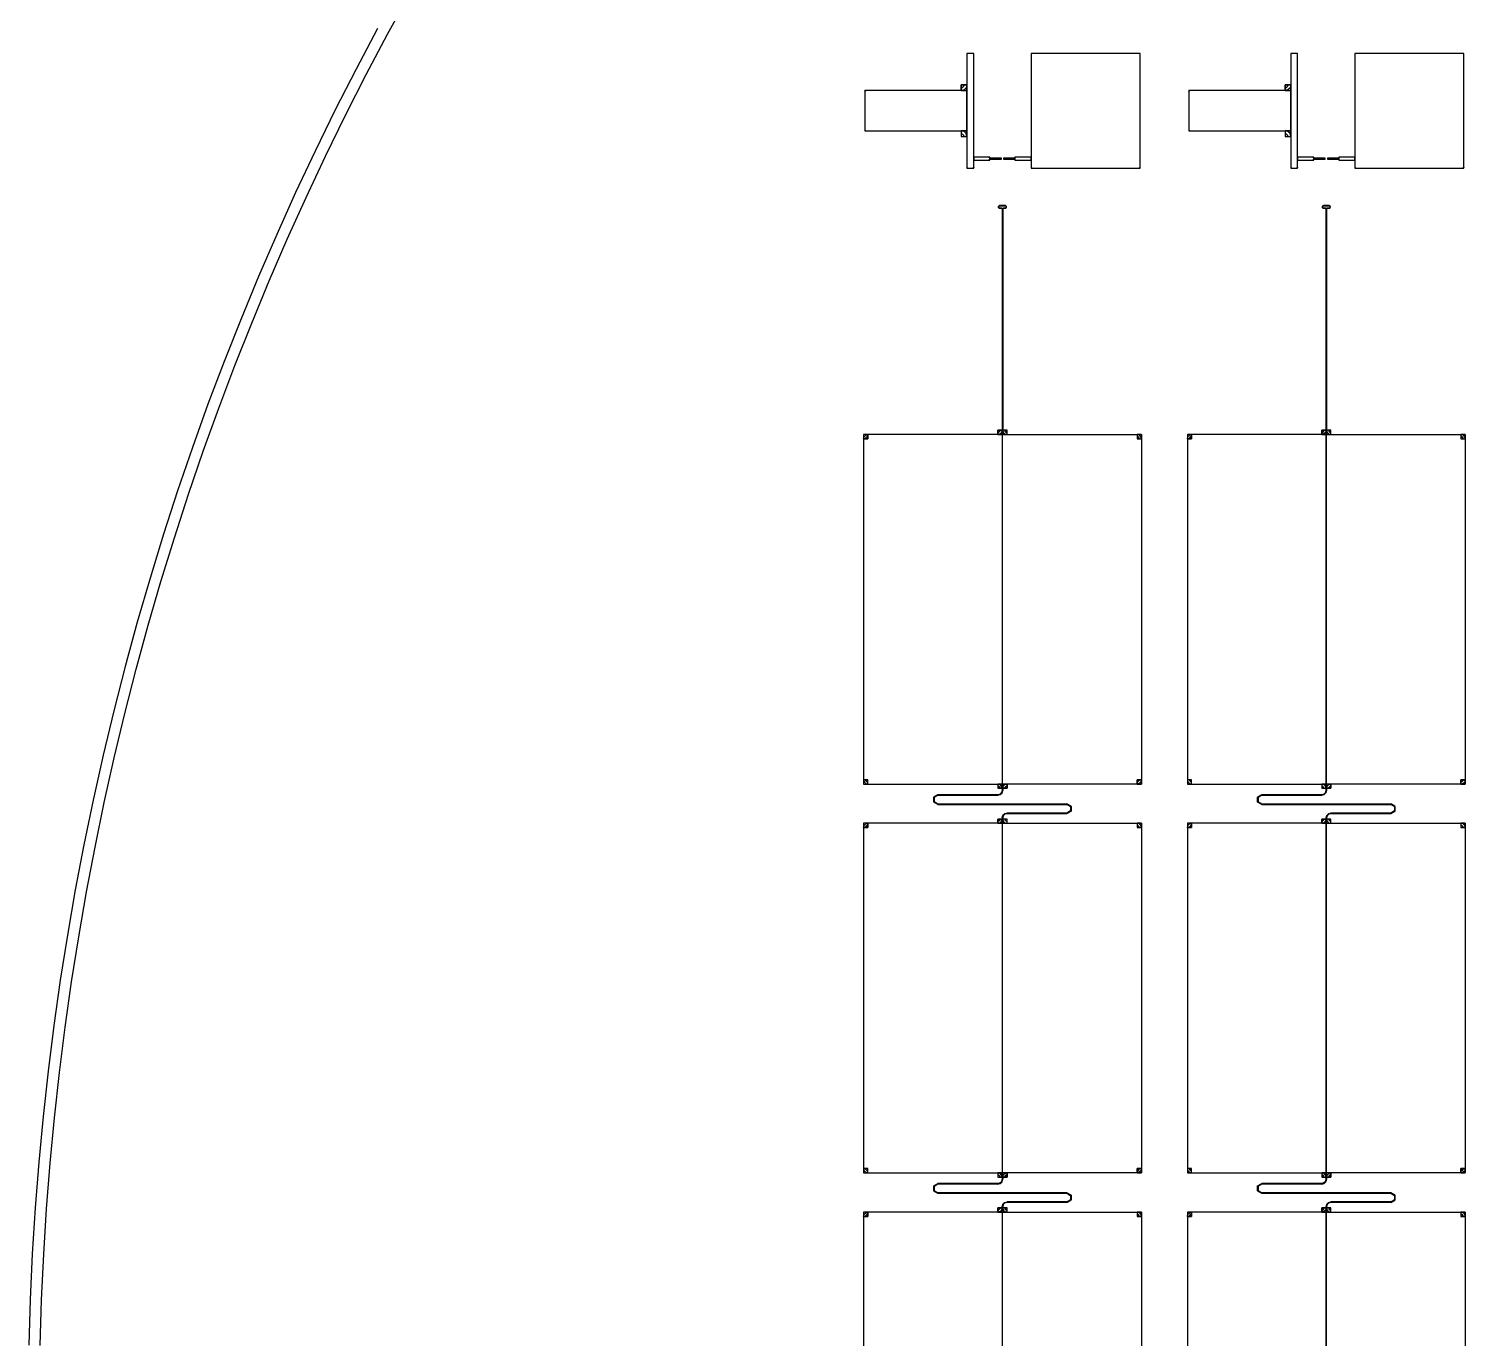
# Model space of a CAD drawing. Extents: x -50899 to 50899, y -48295 to 50898.
# Drawn here: x -50886 to -25826, y 1302 to 24157 of the extents above; entities that cross this region are included whole.
import ezdxf

# ---------------------------------------------------------------- set-up
doc = ezdxf.new("R2010")
doc.units = 0

# ---------------------------------------------------------------- blocks, each defined once
blk = doc.blocks.new('C1A')
for points in [[(2225, 47876), (2105, 47876), (2105, 45876), (2225, 45876), (2225, 47876)], [(2105, 47876), (2105, 47866), (2115, 47866), (2115, 47876), (2105, 47876)], [(2105, 47866), (2106, 47871), (2110, 47875), (2115, 47876), (2115, 47871), (2112, 47870), (2111, 47868), (2110, 47866), (2105, 47866)], [(2110, 47866), (2111, 47868), (2112, 47870), (2115, 47871), (2115, 47866), (2115, 47866), (2115, 47866), (2115, 47866), (2110, 47866)], [(2215, 47876), (2215, 47866), (2225, 47866), (2225, 47876), (2215, 47876)], [(2225, 47866), (2224, 47871), (2220, 47875), (2215, 47876), (2215, 47871), (2218, 47870), (2219, 47868), (2220, 47866), (2225, 47866)], [(2220, 47866), (2219, 47868), (2218, 47870), (2215, 47871), (2215, 47866), (2215, 47866), (2215, 47866), (2215, 47866), (2220, 47866)], [(3225, 45876), (5125, 45876), (5125, 47876), (3225, 47876), (3225, 45876)], [(3225, 47876), (3225, 47866), (3235, 47866), (3235, 47876), (3225, 47876)], [(3225, 47866), (3226, 47871), (3230, 47875), (3235, 47876), (3235, 47871), (3232, 47870), (3231, 47868), (3230, 47866), (3225, 47866)], [(3230, 47866), (3231, 47868), (3232, 47870), (3235, 47871), (3235, 47866), (3235, 47866), (3235, 47866), (3235, 47866), (3230, 47866)], [(5115, 47876), (5115, 47866), (5125, 47866), (5125, 47876), (5115, 47876)], [(5125, 47866), (5124, 47871), (5120, 47875), (5115, 47876), (5115, 47871), (5118, 47870), (5119, 47868), (5120, 47866), (5125, 47866)], [(5120, 47866), (5119, 47868), (5118, 47870), (5115, 47871), (5115, 47866), (5115, 47866), (5115, 47866), (5115, 47866), (5120, 47866)], [(2105, 47226), (325, 47226), (325, 46526), (2105, 46526), (2105, 47226)], [(325, 47226), (325, 47216), (335, 47216), (335, 47226), (325, 47226)], [(325, 47216), (326, 47221), (330, 47225), (335, 47226), (335, 47221), (332, 47220), (331, 47218), (330, 47216), (325, 47216)], [(330, 47216), (331, 47218), (332, 47220), (335, 47221), (335, 47216), (335, 47216), (335, 47216), (335, 47216), (330, 47216)], [(2105, 47226), (2105, 47326), (2005, 47326), (2005, 47226), (2105, 47226)], [(2105, 47326), (2092, 47276), (2055, 47239), (2005, 47226), (2005, 47276), (2030, 47283), (2048, 47301), (2055, 47326), (2105, 47326)], [(2055, 47326), (2048, 47301), (2030, 47283), (2005, 47276), (2005, 47326), (2005, 47326), (2005, 47326), (2005, 47326), (2055, 47326)], [(335, 46526), (335, 46536), (325, 46536), (325, 46526), (335, 46526)], [(325, 46536), (326, 46531), (330, 46527), (335, 46526), (335, 46531), (332, 46532), (331, 46534), (330, 46536), (325, 46536)], [(330, 46536), (331, 46534), (332, 46532), (335, 46531), (335, 46536), (335, 46536), (335, 46536), (335, 46536), (330, 46536)], [(2005, 46526), (2005, 46426), (2105, 46426), (2105, 46526), (2005, 46526)], [(2105, 46426), (2092, 46476), (2055, 46513), (2005, 46526), (2005, 46476), (2030, 46469), (2048, 46451), (2055, 46426), (2105, 46426)], [(2055, 46426), (2048, 46451), (2030, 46469), (2005, 46476), (2005, 46426), (2005, 46426), (2005, 46426), (2005, 46426), (2055, 46426)], [(2115, 45876), (2115, 45886), (2105, 45886), (2105, 45876), (2115, 45876)], [(2105, 45886), (2106, 45881), (2110, 45877), (2115, 45876), (2115, 45881), (2112, 45882), (2111, 45884), (2110, 45886), (2105, 45886)], [(2110, 45886), (2111, 45884), (2112, 45882), (2115, 45881), (2115, 45886), (2115, 45886), (2115, 45886), (2115, 45886), (2110, 45886)], [(2225, 45876), (2225, 45886), (2215, 45886), (2215, 45876), (2225, 45876)], [(2225, 45886), (2224, 45881), (2220, 45877), (2215, 45876), (2215, 45881), (2218, 45882), (2219, 45884), (2220, 45886), (2225, 45886)], [(2220, 45886), (2219, 45884), (2218, 45882), (2215, 45881), (2215, 45886), (2215, 45886), (2215, 45886), (2215, 45886), (2220, 45886)], [(2230, 46064), (2230, 46069), (2225, 46069), (2225, 46064), (2230, 46064)], [(2225, 46069), (2226, 46066), (2228, 46065), (2230, 46064), (2230, 46066), (2229, 46067), (2228, 46068), (2228, 46069), (2225, 46069)], [(2506, 46064), (2225, 46064), (2225, 46014), (2506, 46014), (2506, 46064)], [(2225, 46014), (2225, 46009), (2230, 46009), (2230, 46014), (2225, 46014)], [(2225, 46009), (2226, 46012), (2228, 46013), (2230, 46014), (2230, 46012), (2229, 46011), (2228, 46010), (2228, 46009), (2225, 46009)], [(2228, 46069), (2228, 46068), (2229, 46067), (2230, 46066), (2230, 46069), (2230, 46069), (2230, 46069), (2230, 46069), (2228, 46069)], [(2228, 46009), (2228, 46010), (2229, 46011), (2230, 46012), (2230, 46009), (2230, 46009), (2230, 46009), (2230, 46009), (2228, 46009)], [(2496, 46064), (2496, 46054), (2506, 46054), (2506, 46064), (2496, 46064)], [(2506, 46054), (2504, 46059), (2500, 46063), (2496, 46064), (2496, 46059), (2498, 46058), (2500, 46056), (2500, 46054), (2506, 46054)], [(2500, 46054), (2500, 46056), (2498, 46058), (2496, 46059), (2496, 46054), (2496, 46054), (2496, 46054), (2496, 46054), (2500, 46054)], [(2506, 46014), (2506, 46024), (2496, 46024), (2496, 46014), (2506, 46014)], [(2506, 46024), (2504, 46019), (2500, 46015), (2496, 46014), (2496, 46019), (2498, 46020), (2500, 46022), (2500, 46024), (2506, 46024)], [(2500, 46024), (2500, 46022), (2498, 46020), (2496, 46019), (2496, 46024), (2496, 46024), (2496, 46024), (2496, 46024), (2500, 46024)], [(2510, 46050), (2510, 46055), (2506, 46055), (2506, 46050), (2510, 46050)], [(2506, 46055), (2506, 46052), (2508, 46051), (2510, 46050), (2510, 46052), (2509, 46053), (2508, 46054), (2508, 46055), (2506, 46055)], [(2706, 46050), (2506, 46050), (2506, 46028), (2706, 46028), (2706, 46050)], [(2506, 46028), (2506, 46023), (2510, 46023), (2510, 46028), (2506, 46028)], [(2506, 46023), (2506, 46026), (2508, 46027), (2510, 46028), (2510, 46026), (2509, 46025), (2508, 46024), (2508, 46023), (2506, 46023)], [(2508, 46055), (2508, 46054), (2509, 46053), (2510, 46052), (2510, 46055), (2510, 46055), (2510, 46055), (2510, 46055), (2508, 46055)], [(2508, 46023), (2508, 46024), (2509, 46025), (2510, 46026), (2510, 46023), (2510, 46023), (2510, 46023), (2510, 46023), (2508, 46023)], [(2700, 46046), (2696, 46046), (2696, 46032), (2700, 46032), (2700, 46046)], [(2706, 46042), (2700, 46042), (2700, 46036), (2706, 46036), (2706, 46042)], [(2744, 46028), (2944, 46028), (2944, 46050), (2744, 46050), (2744, 46028)], [(2744, 46036), (2750, 46036), (2750, 46042), (2744, 46042), (2744, 46036)], [(2750, 46032), (2754, 46032), (2754, 46046), (2750, 46046), (2750, 46032)], [(2944, 46050), (2944, 46055), (2940, 46055), (2940, 46050), (2944, 46050)], [(2944, 46055), (2944, 46052), (2942, 46051), (2940, 46050), (2940, 46052), (2941, 46053), (2942, 46054), (2942, 46055), (2944, 46055)], [(2942, 46055), (2942, 46054), (2941, 46053), (2940, 46052), (2940, 46055), (2940, 46055), (2940, 46055), (2940, 46055), (2942, 46055)], [(2940, 46028), (2940, 46023), (2944, 46023), (2944, 46028), (2940, 46028)], [(2944, 46023), (2944, 46026), (2942, 46027), (2940, 46028), (2940, 46026), (2941, 46025), (2942, 46024), (2942, 46023), (2944, 46023)], [(2942, 46023), (2942, 46024), (2941, 46025), (2940, 46026), (2940, 46023), (2940, 46023), (2940, 46023), (2940, 46023), (2942, 46023)], [(2944, 46014), (3225, 46014), (3225, 46064), (2944, 46064), (2944, 46014)], [(2944, 46064), (2944, 46059), (2950, 46059), (2950, 46064), (2944, 46064)], [(2944, 46059), (2945, 46062), (2947, 46063), (2950, 46064), (2950, 46062), (2948, 46061), (2947, 46060), (2947, 46059), (2944, 46059)], [(2950, 46014), (2950, 46019), (2944, 46019), (2944, 46014), (2950, 46014)], [(2944, 46019), (2945, 46016), (2947, 46015), (2950, 46014), (2950, 46016), (2948, 46017), (2947, 46018), (2947, 46019), (2944, 46019)], [(2947, 46059), (2947, 46060), (2948, 46061), (2950, 46062), (2950, 46059), (2950, 46059), (2950, 46059), (2950, 46059), (2947, 46059)], [(2947, 46019), (2947, 46018), (2948, 46017), (2950, 46016), (2950, 46019), (2950, 46019), (2950, 46019), (2950, 46019), (2947, 46019)], [(3225, 46064), (3225, 46069), (3220, 46069), (3220, 46064), (3225, 46064)], [(3225, 46069), (3224, 46066), (3222, 46065), (3220, 46064), (3220, 46066), (3221, 46067), (3222, 46068), (3222, 46069), (3225, 46069)], [(3222, 46069), (3222, 46068), (3221, 46067), (3220, 46066), (3220, 46069), (3220, 46069), (3220, 46069), (3220, 46069), (3222, 46069)], [(3220, 46014), (3220, 46009), (3225, 46009), (3225, 46014), (3220, 46014)], [(3225, 46009), (3224, 46012), (3222, 46013), (3220, 46014), (3220, 46012), (3221, 46011), (3222, 46010), (3222, 46009), (3225, 46009)], [(3222, 46009), (3222, 46010), (3221, 46011), (3220, 46012), (3220, 46009), (3220, 46009), (3220, 46009), (3220, 46009), (3222, 46009)], [(3235, 45876), (3235, 45886), (3225, 45886), (3225, 45876), (3235, 45876)], [(3225, 45886), (3226, 45881), (3230, 45877), (3235, 45876), (3235, 45881), (3232, 45882), (3231, 45884), (3230, 45886), (3225, 45886)], [(3230, 45886), (3231, 45884), (3232, 45882), (3235, 45881), (3235, 45886), (3235, 45886), (3235, 45886), (3235, 45886), (3230, 45886)], [(5125, 45876), (5125, 45886), (5115, 45886), (5115, 45876), (5125, 45876)], [(5125, 45886), (5124, 45881), (5120, 45877), (5115, 45876), (5115, 45881), (5118, 45882), (5119, 45884), (5120, 45886), (5125, 45886)], [(5120, 45886), (5119, 45884), (5118, 45882), (5115, 45881), (5115, 45886), (5115, 45886), (5115, 45886), (5115, 45886), (5120, 45886)], [(2657, 45203), (2659, 45212), (2665, 45218), (2674, 45220), (2674, 45218), (2666, 45216), (2661, 45211), (2659, 45203), (2657, 45203)], [(2660, 45190), (2660, 45203), (2657, 45203), (2657, 45190), (2660, 45190)], [(2674, 45174), (2665, 45176), (2659, 45182), (2657, 45190), (2659, 45190), (2661, 45183), (2666, 45177), (2674, 45175), (2674, 45174)], [(2659, 45203), (2661, 45211), (2666, 45216), (2674, 45218), (2674, 45217), (2667, 45215), (2662, 45210), (2660, 45203), (2659, 45203)], [(2674, 45175), (2666, 45177), (2661, 45183), (2659, 45190), (2660, 45190), (2662, 45184), (2667, 45179), (2674, 45177), (2674, 45175)], [(2674, 45217), (2777, 45217), (2777, 45220), (2674, 45220), (2674, 45217)], [(2707, 45177), (2674, 45177), (2674, 45174), (2707, 45174), (2707, 45177)], [(2724, 45160), (2721, 45169), (2715, 45175), (2707, 45177), (2707, 45175), (2715, 45173), (2720, 45168), (2722, 45160), (2724, 45160)], [(2722, 45160), (2720, 45168), (2715, 45173), (2707, 45175), (2707, 45174), (2714, 45172), (2719, 45167), (2721, 45160), (2722, 45160)], [(2724, 41225), (2724, 45160), (2721, 45160), (2721, 41225), (2724, 41225)], [(2727, 45160), (2729, 45169), (2735, 45175), (2743, 45177), (2743, 45175), (2736, 45173), (2730, 45168), (2728, 45160), (2727, 45160)], [(2727, 41225), (2727, 45160), (2730, 45160), (2730, 41225), (2727, 41225)], [(2728, 45160), (2730, 45168), (2736, 45173), (2743, 45175), (2743, 45174), (2736, 45172), (2731, 45167), (2730, 45160), (2728, 45160)], [(2743, 45174), (2777, 45174), (2777, 45177), (2743, 45177), (2743, 45174)], [(2793, 45203), (2791, 45212), (2785, 45218), (2777, 45220), (2777, 45218), (2784, 45216), (2789, 45211), (2792, 45203), (2793, 45203)], [(2792, 45203), (2789, 45211), (2784, 45216), (2777, 45218), (2777, 45217), (2783, 45215), (2788, 45210), (2790, 45203), (2792, 45203)], [(2777, 45174), (2785, 45176), (2791, 45182), (2793, 45190), (2792, 45190), (2789, 45183), (2784, 45177), (2777, 45175), (2777, 45174)], [(2777, 45175), (2784, 45177), (2789, 45183), (2792, 45190), (2790, 45190), (2788, 45184), (2783, 45179), (2777, 45177), (2777, 45175)], [(2793, 45190), (2793, 45203), (2790, 45203), (2790, 45190), (2793, 45190)], [(2724, 35125), (2724, 41225), (301, 41225), (301, 35125), (2724, 35125)], [(301, 41225), (301, 41150), (376, 41150), (376, 41225), (301, 41225)], [(301, 41150), (311, 41187), (339, 41215), (376, 41225), (376, 41187), (357, 41182), (344, 41168), (339, 41150), (301, 41150)], [(339, 41150), (344, 41168), (357, 41182), (376, 41187), (376, 41150), (376, 41150), (376, 41150), (376, 41150), (339, 41150)], [(2721, 41225), (2721, 41300), (2646, 41300), (2646, 41225), (2721, 41225)], [(2721, 41300), (2710, 41262), (2683, 41235), (2646, 41225), (2646, 41262), (2664, 41267), (2678, 41281), (2683, 41300), (2721, 41300)], [(2683, 41300), (2678, 41281), (2664, 41267), (2646, 41262), (2646, 41300), (2646, 41300), (2646, 41300), (2646, 41300), (2683, 41300)], [(2727, 35125), (2727, 41225), (5149, 41225), (5149, 35125), (2727, 35125)], [(2805, 41225), (2805, 41300), (2730, 41300), (2730, 41225), (2805, 41225)], [(2730, 41300), (2740, 41262), (2767, 41235), (2805, 41225), (2805, 41262), (2786, 41267), (2772, 41281), (2767, 41300), (2730, 41300)], [(2767, 41300), (2772, 41281), (2786, 41267), (2805, 41262), (2805, 41300), (2805, 41300), (2805, 41300), (2805, 41300), (2767, 41300)], [(5074, 41225), (5074, 41150), (5149, 41150), (5149, 41225), (5074, 41225)], [(5149, 41150), (5139, 41187), (5112, 41215), (5074, 41225), (5074, 41187), (5093, 41182), (5106, 41168), (5112, 41150), (5149, 41150)], [(5112, 41150), (5106, 41168), (5093, 41182), (5074, 41187), (5074, 41150), (5074, 41150), (5074, 41150), (5074, 41150), (5112, 41150)], [(376, 35125), (376, 35200), (301, 35200), (301, 35125), (376, 35125)], [(301, 35200), (311, 35162), (339, 35135), (376, 35125), (376, 35162), (357, 35167), (344, 35181), (339, 35200), (301, 35200)], [(339, 35200), (344, 35181), (357, 35167), (376, 35162), (376, 35200), (376, 35200), (376, 35200), (376, 35200), (339, 35200)], [(2646, 35125), (2646, 35050), (2721, 35050), (2721, 35125), (2646, 35125)], [(2721, 35050), (2710, 35087), (2683, 35115), (2646, 35125), (2646, 35087), (2664, 35082), (2678, 35068), (2683, 35050), (2721, 35050)], [(2683, 35050), (2678, 35068), (2664, 35082), (2646, 35087), (2646, 35050), (2646, 35050), (2646, 35050), (2646, 35050), (2683, 35050)], [(2724, 35014), (2724, 35125), (2721, 35125), (2721, 35014), (2724, 35014)], [(2727, 35014), (2727, 35125), (2730, 35125), (2730, 35014), (2727, 35014)], [(2730, 35125), (2730, 35050), (2805, 35050), (2805, 35125), (2730, 35125)], [(2730, 35050), (2740, 35087), (2767, 35115), (2805, 35125), (2805, 35087), (2786, 35082), (2772, 35068), (2767, 35050), (2730, 35050)], [(2767, 35050), (2772, 35068), (2786, 35082), (2805, 35087), (2805, 35050), (2805, 35050), (2805, 35050), (2805, 35050), (2767, 35050)], [(5149, 35125), (5149, 35200), (5074, 35200), (5074, 35125), (5149, 35125)], [(5149, 35200), (5139, 35162), (5112, 35135), (5074, 35125), (5074, 35162), (5093, 35167), (5106, 35181), (5112, 35200), (5149, 35200)], [(5112, 35200), (5106, 35181), (5093, 35167), (5074, 35162), (5074, 35200), (5074, 35200), (5074, 35200), (5074, 35200), (5112, 35200)], [(1600, 34769), (1527, 34811), (1527, 34896), (1600, 34938), (1600, 34935), (1529, 34894), (1529, 34813), (1600, 34772), (1600, 34769)], [(1600, 34775), (1532, 34814), (1532, 34893), (1600, 34932), (1600, 34929), (1535, 34891), (1535, 34816), (1600, 34778), (1600, 34775)], [(1600, 34935), (2645, 34935), (2645, 34938), (1600, 34938), (1600, 34935)], [(1600, 34932), (2645, 34932), (2645, 34929), (1600, 34929), (1600, 34932)], [(2645, 34929), (2687, 34941), (2718, 34971), (2730, 35014), (2727, 35014), (2716, 34973), (2686, 34943), (2645, 34932), (2645, 34929)], [(2645, 34935), (2684, 34946), (2713, 34974), (2724, 35014), (2721, 35014), (2710, 34976), (2683, 34948), (2645, 34938), (2645, 34935)], [(3850, 34775), (1600, 34775), (1600, 34778), (3850, 34778), (3850, 34775)], [(3850, 34772), (1600, 34772), (1600, 34769), (3850, 34769), (3850, 34772)], [(2721, 34534), (2732, 34576), (2763, 34607), (2805, 34618), (2805, 34615), (2764, 34604), (2734, 34574), (2724, 34534), (2721, 34534)], [(2727, 34534), (2737, 34573), (2766, 34602), (2805, 34612), (2805, 34609), (2767, 34599), (2740, 34571), (2730, 34534), (2727, 34534)], [(2805, 34615), (3850, 34615), (3850, 34618), (2805, 34618), (2805, 34615)], [(2805, 34612), (3850, 34612), (3850, 34609), (2805, 34609), (2805, 34612)], [(3850, 34609), (3923, 34651), (3923, 34736), (3850, 34778), (3850, 34775), (3921, 34734), (3921, 34653), (3850, 34612), (3850, 34609)], [(3850, 34615), (3918, 34654), (3918, 34733), (3850, 34772), (3850, 34769), (3915, 34731), (3915, 34656), (3850, 34618), (3850, 34615)], [(2724, 28339), (2724, 34439), (301, 34439), (301, 28339), (2724, 28339)], [(301, 34439), (301, 34364), (376, 34364), (376, 34439), (301, 34439)], [(301, 34364), (311, 34401), (339, 34429), (376, 34439), (376, 34401), (357, 34396), (344, 34382), (339, 34364), (301, 34364)], [(339, 34364), (344, 34382), (357, 34396), (376, 34401), (376, 34364), (376, 34364), (376, 34364), (376, 34364), (339, 34364)], [(2721, 34439), (2721, 34514), (2646, 34514), (2646, 34439), (2721, 34439)], [(2721, 34514), (2710, 34476), (2683, 34449), (2646, 34439), (2646, 34476), (2664, 34481), (2678, 34495), (2683, 34514), (2721, 34514)], [(2683, 34514), (2678, 34495), (2664, 34481), (2646, 34476), (2646, 34514), (2646, 34514), (2646, 34514), (2646, 34514), (2683, 34514)], [(2724, 34439), (2724, 34534), (2721, 34534), (2721, 34439), (2724, 34439)], [(2727, 34439), (2727, 34534), (2730, 34534), (2730, 34439), (2727, 34439)], [(2727, 28339), (2727, 34439), (5149, 34439), (5149, 28339), (2727, 28339)], [(2805, 34439), (2805, 34514), (2730, 34514), (2730, 34439), (2805, 34439)], [(2730, 34514), (2740, 34476), (2767, 34449), (2805, 34439), (2805, 34476), (2786, 34481), (2772, 34495), (2767, 34514), (2730, 34514)], [(2767, 34514), (2772, 34495), (2786, 34481), (2805, 34476), (2805, 34514), (2805, 34514), (2805, 34514), (2805, 34514), (2767, 34514)], [(5074, 34439), (5074, 34364), (5149, 34364), (5149, 34439), (5074, 34439)], [(5149, 34364), (5139, 34401), (5112, 34429), (5074, 34439), (5074, 34401), (5093, 34396), (5106, 34382), (5112, 34364), (5149, 34364)], [(5112, 34364), (5106, 34382), (5093, 34396), (5074, 34401), (5074, 34364), (5074, 34364), (5074, 34364), (5074, 34364), (5112, 34364)], [(376, 28339), (376, 28414), (301, 28414), (301, 28339), (376, 28339)], [(301, 28414), (311, 28376), (339, 28349), (376, 28339), (376, 28376), (357, 28381), (344, 28395), (339, 28414), (301, 28414)], [(339, 28414), (344, 28395), (357, 28381), (376, 28376), (376, 28414), (376, 28414), (376, 28414), (376, 28414), (339, 28414)], [(2646, 28339), (2646, 28264), (2721, 28264), (2721, 28339), (2646, 28339)], [(2721, 28264), (2710, 28301), (2683, 28329), (2646, 28339), (2646, 28301), (2664, 28296), (2678, 28282), (2683, 28264), (2721, 28264)], [(2724, 28228), (2724, 28339), (2721, 28339), (2721, 28228), (2724, 28228)], [(2727, 28228), (2727, 28339), (2730, 28339), (2730, 28228), (2727, 28228)], [(2730, 28339), (2730, 28264), (2805, 28264), (2805, 28339), (2730, 28339)], [(2730, 28264), (2740, 28301), (2767, 28329), (2805, 28339), (2805, 28301), (2786, 28296), (2772, 28282), (2767, 28264), (2730, 28264)], [(5149, 28339), (5149, 28414), (5074, 28414), (5074, 28339), (5149, 28339)], [(5149, 28414), (5139, 28376), (5112, 28349), (5074, 28339), (5074, 28376), (5093, 28381), (5106, 28395), (5112, 28414), (5149, 28414)], [(5112, 28414), (5106, 28395), (5093, 28381), (5074, 28376), (5074, 28414), (5074, 28414), (5074, 28414), (5074, 28414), (5112, 28414)], [(1600, 27983), (1527, 28025), (1527, 28110), (1600, 28152), (1600, 28149), (1529, 28108), (1529, 28027), (1600, 27986), (1600, 27983)], [(1600, 27989), (1532, 28028), (1532, 28107), (1600, 28146), (1600, 28143), (1535, 28105), (1535, 28030), (1600, 27992), (1600, 27989)], [(1600, 28149), (2645, 28149), (2645, 28152), (1600, 28152), (1600, 28149)], [(1600, 28146), (2645, 28146), (2645, 28143), (1600, 28143), (1600, 28146)], [(2645, 28143), (2687, 28155), (2718, 28185), (2730, 28228), (2727, 28228), (2716, 28187), (2686, 28157), (2645, 28146), (2645, 28143)], [(2645, 28149), (2684, 28160), (2713, 28188), (2724, 28228), (2721, 28228), (2710, 28190), (2683, 28162), (2645, 28152), (2645, 28149)], [(2683, 28264), (2678, 28282), (2664, 28296), (2646, 28301), (2646, 28264), (2646, 28264), (2646, 28264), (2646, 28264), (2683, 28264)], [(2767, 28264), (2772, 28282), (2786, 28296), (2805, 28301), (2805, 28264), (2805, 28264), (2805, 28264), (2805, 28264), (2767, 28264)], [(3850, 27989), (1600, 27989), (1600, 27992), (3850, 27992), (3850, 27989)], [(3850, 27986), (1600, 27986), (1600, 27983), (3850, 27983), (3850, 27986)], [(2721, 27748), (2732, 27790), (2763, 27821), (2805, 27832), (2805, 27829), (2764, 27818), (2734, 27788), (2724, 27748), (2721, 27748)], [(2727, 27748), (2737, 27787), (2766, 27816), (2805, 27826), (2805, 27823), (2767, 27813), (2740, 27785), (2730, 27748), (2727, 27748)], [(2805, 27829), (3850, 27829), (3850, 27832), (2805, 27832), (2805, 27829)], [(2805, 27826), (3850, 27826), (3850, 27823), (2805, 27823), (2805, 27826)], [(3850, 27823), (3923, 27865), (3923, 27950), (3850, 27992), (3850, 27989), (3921, 27948), (3921, 27867), (3850, 27826), (3850, 27823)], [(3850, 27829), (3918, 27868), (3918, 27947), (3850, 27986), (3850, 27983), (3915, 27945), (3915, 27870), (3850, 27832), (3850, 27829)], [(2724, 21553), (2724, 27653), (301, 27653), (301, 21553), (2724, 21553)], [(301, 27653), (301, 27578), (376, 27578), (376, 27653), (301, 27653)], [(301, 27578), (311, 27615), (339, 27643), (376, 27653), (376, 27615), (357, 27610), (344, 27596), (339, 27578), (301, 27578)], [(339, 27578), (344, 27596), (357, 27610), (376, 27615), (376, 27578), (376, 27578), (376, 27578), (376, 27578), (339, 27578)], [(2721, 27653), (2721, 27728), (2646, 27728), (2646, 27653), (2721, 27653)], [(2721, 27728), (2710, 27690), (2683, 27663), (2646, 27653), (2646, 27690), (2664, 27695), (2678, 27709), (2683, 27728), (2721, 27728)], [(2683, 27728), (2678, 27709), (2664, 27695), (2646, 27690), (2646, 27728), (2646, 27728), (2646, 27728), (2646, 27728), (2683, 27728)], [(2724, 27653), (2724, 27748), (2721, 27748), (2721, 27653), (2724, 27653)], [(2727, 27653), (2727, 27748), (2730, 27748), (2730, 27653), (2727, 27653)], [(2727, 21553), (2727, 27653), (5149, 27653), (5149, 21553), (2727, 21553)], [(2805, 27653), (2805, 27728), (2730, 27728), (2730, 27653), (2805, 27653)], [(2730, 27728), (2740, 27690), (2767, 27663), (2805, 27653), (2805, 27690), (2786, 27695), (2772, 27709), (2767, 27728), (2730, 27728)], [(2767, 27728), (2772, 27709), (2786, 27695), (2805, 27690), (2805, 27728), (2805, 27728), (2805, 27728), (2805, 27728), (2767, 27728)], [(5074, 27653), (5074, 27578), (5149, 27578), (5149, 27653), (5074, 27653)], [(5149, 27578), (5139, 27615), (5112, 27643), (5074, 27653), (5074, 27615), (5093, 27610), (5106, 27596), (5112, 27578), (5149, 27578)], [(5112, 27578), (5106, 27596), (5093, 27610), (5074, 27615), (5074, 27578), (5074, 27578), (5074, 27578), (5074, 27578), (5112, 27578)]]:
    blk.add_lwpolyline(points)
blk = doc.blocks.new('C1B')
for points in [[(2225, 47876), (2105, 47876), (2105, 45876), (2225, 45876), (2225, 47876)], [(2105, 47876), (2105, 47866), (2115, 47866), (2115, 47876), (2105, 47876)], [(2105, 47866), (2106, 47871), (2110, 47875), (2115, 47876), (2115, 47871), (2112, 47870), (2111, 47868), (2110, 47866), (2105, 47866)], [(2110, 47866), (2111, 47868), (2112, 47870), (2115, 47871), (2115, 47866), (2115, 47866), (2115, 47866), (2115, 47866), (2110, 47866)], [(2215, 47876), (2215, 47866), (2225, 47866), (2225, 47876), (2215, 47876)], [(2225, 47866), (2224, 47871), (2220, 47875), (2215, 47876), (2215, 47871), (2218, 47870), (2219, 47868), (2220, 47866), (2225, 47866)], [(2220, 47866), (2219, 47868), (2218, 47870), (2215, 47871), (2215, 47866), (2215, 47866), (2215, 47866), (2215, 47866), (2220, 47866)], [(3225, 45876), (5125, 45876), (5125, 47876), (3225, 47876), (3225, 45876)], [(3225, 47876), (3225, 47866), (3235, 47866), (3235, 47876), (3225, 47876)], [(3225, 47866), (3226, 47871), (3230, 47875), (3235, 47876), (3235, 47871), (3232, 47870), (3231, 47868), (3230, 47866), (3225, 47866)], [(3230, 47866), (3231, 47868), (3232, 47870), (3235, 47871), (3235, 47866), (3235, 47866), (3235, 47866), (3235, 47866), (3230, 47866)], [(5115, 47876), (5115, 47866), (5125, 47866), (5125, 47876), (5115, 47876)], [(5125, 47866), (5124, 47871), (5120, 47875), (5115, 47876), (5115, 47871), (5118, 47870), (5119, 47868), (5120, 47866), (5125, 47866)], [(5120, 47866), (5119, 47868), (5118, 47870), (5115, 47871), (5115, 47866), (5115, 47866), (5115, 47866), (5115, 47866), (5120, 47866)], [(2105, 47226), (325, 47226), (325, 46526), (2105, 46526), (2105, 47226)], [(325, 47226), (325, 47216), (335, 47216), (335, 47226), (325, 47226)], [(325, 47216), (326, 47221), (330, 47225), (335, 47226), (335, 47221), (332, 47220), (331, 47218), (330, 47216), (325, 47216)], [(330, 47216), (331, 47218), (332, 47220), (335, 47221), (335, 47216), (335, 47216), (335, 47216), (335, 47216), (330, 47216)], [(2105, 47226), (2105, 47326), (2005, 47326), (2005, 47226), (2105, 47226)], [(2105, 47326), (2092, 47276), (2055, 47239), (2005, 47226), (2005, 47276), (2030, 47283), (2048, 47301), (2055, 47326), (2105, 47326)], [(2055, 47326), (2048, 47301), (2030, 47283), (2005, 47276), (2005, 47326), (2005, 47326), (2005, 47326), (2005, 47326), (2055, 47326)], [(335, 46526), (335, 46536), (325, 46536), (325, 46526), (335, 46526)], [(325, 46536), (326, 46531), (330, 46527), (335, 46526), (335, 46531), (332, 46532), (331, 46534), (330, 46536), (325, 46536)], [(330, 46536), (331, 46534), (332, 46532), (335, 46531), (335, 46536), (335, 46536), (335, 46536), (335, 46536), (330, 46536)], [(2005, 46526), (2005, 46426), (2105, 46426), (2105, 46526), (2005, 46526)], [(2105, 46426), (2092, 46476), (2055, 46513), (2005, 46526), (2005, 46476), (2030, 46469), (2048, 46451), (2055, 46426), (2105, 46426)], [(2055, 46426), (2048, 46451), (2030, 46469), (2005, 46476), (2005, 46426), (2005, 46426), (2005, 46426), (2005, 46426), (2055, 46426)], [(2115, 45876), (2115, 45886), (2105, 45886), (2105, 45876), (2115, 45876)], [(2105, 45886), (2106, 45881), (2110, 45877), (2115, 45876), (2115, 45881), (2112, 45882), (2111, 45884), (2110, 45886), (2105, 45886)], [(2110, 45886), (2111, 45884), (2112, 45882), (2115, 45881), (2115, 45886), (2115, 45886), (2115, 45886), (2115, 45886), (2110, 45886)], [(2225, 45876), (2225, 45886), (2215, 45886), (2215, 45876), (2225, 45876)], [(2225, 45886), (2224, 45881), (2220, 45877), (2215, 45876), (2215, 45881), (2218, 45882), (2219, 45884), (2220, 45886), (2225, 45886)], [(2220, 45886), (2219, 45884), (2218, 45882), (2215, 45881), (2215, 45886), (2215, 45886), (2215, 45886), (2215, 45886), (2220, 45886)], [(2230, 46064), (2230, 46069), (2225, 46069), (2225, 46064), (2230, 46064)], [(2225, 46069), (2226, 46066), (2228, 46065), (2230, 46064), (2230, 46066), (2229, 46067), (2228, 46068), (2228, 46069), (2225, 46069)], [(2506, 46064), (2225, 46064), (2225, 46014), (2506, 46014), (2506, 46064)], [(2225, 46014), (2225, 46009), (2230, 46009), (2230, 46014), (2225, 46014)], [(2225, 46009), (2226, 46012), (2228, 46013), (2230, 46014), (2230, 46012), (2229, 46011), (2228, 46010), (2228, 46009), (2225, 46009)], [(2228, 46069), (2228, 46068), (2229, 46067), (2230, 46066), (2230, 46069), (2230, 46069), (2230, 46069), (2230, 46069), (2228, 46069)], [(2228, 46009), (2228, 46010), (2229, 46011), (2230, 46012), (2230, 46009), (2230, 46009), (2230, 46009), (2230, 46009), (2228, 46009)], [(2496, 46064), (2496, 46054), (2506, 46054), (2506, 46064), (2496, 46064)], [(2506, 46054), (2504, 46059), (2500, 46063), (2496, 46064), (2496, 46059), (2498, 46058), (2500, 46056), (2500, 46054), (2506, 46054)], [(2500, 46054), (2500, 46056), (2498, 46058), (2496, 46059), (2496, 46054), (2496, 46054), (2496, 46054), (2496, 46054), (2500, 46054)], [(2506, 46014), (2506, 46024), (2496, 46024), (2496, 46014), (2506, 46014)], [(2506, 46024), (2504, 46019), (2500, 46015), (2496, 46014), (2496, 46019), (2498, 46020), (2500, 46022), (2500, 46024), (2506, 46024)], [(2500, 46024), (2500, 46022), (2498, 46020), (2496, 46019), (2496, 46024), (2496, 46024), (2496, 46024), (2496, 46024), (2500, 46024)], [(2510, 46050), (2510, 46055), (2506, 46055), (2506, 46050), (2510, 46050)], [(2506, 46055), (2506, 46052), (2508, 46051), (2510, 46050), (2510, 46052), (2509, 46053), (2508, 46054), (2508, 46055), (2506, 46055)], [(2706, 46050), (2506, 46050), (2506, 46028), (2706, 46028), (2706, 46050)], [(2506, 46028), (2506, 46023), (2510, 46023), (2510, 46028), (2506, 46028)], [(2506, 46023), (2506, 46026), (2508, 46027), (2510, 46028), (2510, 46026), (2509, 46025), (2508, 46024), (2508, 46023), (2506, 46023)], [(2508, 46055), (2508, 46054), (2509, 46053), (2510, 46052), (2510, 46055), (2510, 46055), (2510, 46055), (2510, 46055), (2508, 46055)], [(2508, 46023), (2508, 46024), (2509, 46025), (2510, 46026), (2510, 46023), (2510, 46023), (2510, 46023), (2510, 46023), (2508, 46023)], [(2700, 46046), (2696, 46046), (2696, 46032), (2700, 46032), (2700, 46046)], [(2706, 46042), (2700, 46042), (2700, 46036), (2706, 46036), (2706, 46042)], [(2744, 46028), (2944, 46028), (2944, 46050), (2744, 46050), (2744, 46028)], [(2744, 46036), (2750, 46036), (2750, 46042), (2744, 46042), (2744, 46036)], [(2750, 46032), (2754, 46032), (2754, 46046), (2750, 46046), (2750, 46032)], [(2944, 46050), (2944, 46055), (2940, 46055), (2940, 46050), (2944, 46050)], [(2944, 46055), (2944, 46052), (2942, 46051), (2940, 46050), (2940, 46052), (2941, 46053), (2942, 46054), (2942, 46055), (2944, 46055)], [(2942, 46055), (2942, 46054), (2941, 46053), (2940, 46052), (2940, 46055), (2940, 46055), (2940, 46055), (2940, 46055), (2942, 46055)], [(2940, 46028), (2940, 46023), (2944, 46023), (2944, 46028), (2940, 46028)], [(2944, 46023), (2944, 46026), (2942, 46027), (2940, 46028), (2940, 46026), (2941, 46025), (2942, 46024), (2942, 46023), (2944, 46023)], [(2942, 46023), (2942, 46024), (2941, 46025), (2940, 46026), (2940, 46023), (2940, 46023), (2940, 46023), (2940, 46023), (2942, 46023)], [(2944, 46014), (3225, 46014), (3225, 46064), (2944, 46064), (2944, 46014)], [(2944, 46064), (2944, 46059), (2950, 46059), (2950, 46064), (2944, 46064)], [(2944, 46059), (2945, 46062), (2947, 46063), (2950, 46064), (2950, 46062), (2948, 46061), (2947, 46060), (2947, 46059), (2944, 46059)], [(2950, 46014), (2950, 46019), (2944, 46019), (2944, 46014), (2950, 46014)], [(2944, 46019), (2945, 46016), (2947, 46015), (2950, 46014), (2950, 46016), (2948, 46017), (2947, 46018), (2947, 46019), (2944, 46019)], [(2947, 46059), (2947, 46060), (2948, 46061), (2950, 46062), (2950, 46059), (2950, 46059), (2950, 46059), (2950, 46059), (2947, 46059)], [(2947, 46019), (2947, 46018), (2948, 46017), (2950, 46016), (2950, 46019), (2950, 46019), (2950, 46019), (2950, 46019), (2947, 46019)], [(3225, 46064), (3225, 46069), (3220, 46069), (3220, 46064), (3225, 46064)], [(3225, 46069), (3224, 46066), (3222, 46065), (3220, 46064), (3220, 46066), (3221, 46067), (3222, 46068), (3222, 46069), (3225, 46069)], [(3222, 46069), (3222, 46068), (3221, 46067), (3220, 46066), (3220, 46069), (3220, 46069), (3220, 46069), (3220, 46069), (3222, 46069)], [(3220, 46014), (3220, 46009), (3225, 46009), (3225, 46014), (3220, 46014)], [(3225, 46009), (3224, 46012), (3222, 46013), (3220, 46014), (3220, 46012), (3221, 46011), (3222, 46010), (3222, 46009), (3225, 46009)], [(3222, 46009), (3222, 46010), (3221, 46011), (3220, 46012), (3220, 46009), (3220, 46009), (3220, 46009), (3220, 46009), (3222, 46009)], [(3235, 45876), (3235, 45886), (3225, 45886), (3225, 45876), (3235, 45876)], [(3225, 45886), (3226, 45881), (3230, 45877), (3235, 45876), (3235, 45881), (3232, 45882), (3231, 45884), (3230, 45886), (3225, 45886)], [(3230, 45886), (3231, 45884), (3232, 45882), (3235, 45881), (3235, 45886), (3235, 45886), (3235, 45886), (3235, 45886), (3230, 45886)], [(5125, 45876), (5125, 45886), (5115, 45886), (5115, 45876), (5125, 45876)], [(5125, 45886), (5124, 45881), (5120, 45877), (5115, 45876), (5115, 45881), (5118, 45882), (5119, 45884), (5120, 45886), (5125, 45886)], [(5120, 45886), (5119, 45884), (5118, 45882), (5115, 45881), (5115, 45886), (5115, 45886), (5115, 45886), (5115, 45886), (5120, 45886)], [(2657, 45203), (2659, 45212), (2665, 45218), (2674, 45220), (2674, 45218), (2666, 45216), (2661, 45211), (2659, 45203), (2657, 45203)], [(2660, 45190), (2660, 45203), (2657, 45203), (2657, 45190), (2660, 45190)], [(2674, 45174), (2665, 45176), (2659, 45182), (2657, 45190), (2659, 45190), (2661, 45183), (2666, 45177), (2674, 45175), (2674, 45174)], [(2659, 45203), (2661, 45211), (2666, 45216), (2674, 45218), (2674, 45217), (2667, 45215), (2662, 45210), (2660, 45203), (2659, 45203)], [(2674, 45175), (2666, 45177), (2661, 45183), (2659, 45190), (2660, 45190), (2662, 45184), (2667, 45179), (2674, 45177), (2674, 45175)], [(2674, 45217), (2777, 45217), (2777, 45220), (2674, 45220), (2674, 45217)], [(2707, 45177), (2674, 45177), (2674, 45174), (2707, 45174), (2707, 45177)], [(2724, 45160), (2721, 45169), (2715, 45175), (2707, 45177), (2707, 45175), (2715, 45173), (2720, 45168), (2722, 45160), (2724, 45160)], [(2722, 45160), (2720, 45168), (2715, 45173), (2707, 45175), (2707, 45174), (2714, 45172), (2719, 45167), (2721, 45160), (2722, 45160)], [(2724, 41225), (2724, 45160), (2721, 45160), (2721, 41225), (2724, 41225)], [(2727, 45160), (2729, 45169), (2735, 45175), (2743, 45177), (2743, 45175), (2736, 45173), (2730, 45168), (2728, 45160), (2727, 45160)], [(2727, 41225), (2727, 45160), (2730, 45160), (2730, 41225), (2727, 41225)], [(2728, 45160), (2730, 45168), (2736, 45173), (2743, 45175), (2743, 45174), (2736, 45172), (2731, 45167), (2730, 45160), (2728, 45160)], [(2743, 45174), (2777, 45174), (2777, 45177), (2743, 45177), (2743, 45174)], [(2793, 45203), (2791, 45212), (2785, 45218), (2777, 45220), (2777, 45218), (2784, 45216), (2789, 45211), (2792, 45203), (2793, 45203)], [(2792, 45203), (2789, 45211), (2784, 45216), (2777, 45218), (2777, 45217), (2783, 45215), (2788, 45210), (2790, 45203), (2792, 45203)], [(2777, 45174), (2785, 45176), (2791, 45182), (2793, 45190), (2792, 45190), (2789, 45183), (2784, 45177), (2777, 45175), (2777, 45174)], [(2777, 45175), (2784, 45177), (2789, 45183), (2792, 45190), (2790, 45190), (2788, 45184), (2783, 45179), (2777, 45177), (2777, 45175)], [(2793, 45190), (2793, 45203), (2790, 45203), (2790, 45190), (2793, 45190)], [(2724, 35125), (2724, 41225), (301, 41225), (301, 35125), (2724, 35125)], [(301, 41225), (301, 41150), (376, 41150), (376, 41225), (301, 41225)], [(301, 41150), (311, 41187), (339, 41215), (376, 41225), (376, 41187), (357, 41182), (344, 41168), (339, 41150), (301, 41150)], [(339, 41150), (344, 41168), (357, 41182), (376, 41187), (376, 41150), (376, 41150), (376, 41150), (376, 41150), (339, 41150)], [(2721, 41225), (2721, 41300), (2646, 41300), (2646, 41225), (2721, 41225)], [(2721, 41300), (2710, 41262), (2683, 41235), (2646, 41225), (2646, 41262), (2664, 41267), (2678, 41281), (2683, 41300), (2721, 41300)], [(2683, 41300), (2678, 41281), (2664, 41267), (2646, 41262), (2646, 41300), (2646, 41300), (2646, 41300), (2646, 41300), (2683, 41300)], [(2727, 35125), (2727, 41225), (5149, 41225), (5149, 35125), (2727, 35125)], [(2805, 41225), (2805, 41300), (2730, 41300), (2730, 41225), (2805, 41225)], [(2730, 41300), (2740, 41262), (2767, 41235), (2805, 41225), (2805, 41262), (2786, 41267), (2772, 41281), (2767, 41300), (2730, 41300)], [(2767, 41300), (2772, 41281), (2786, 41267), (2805, 41262), (2805, 41300), (2805, 41300), (2805, 41300), (2805, 41300), (2767, 41300)], [(5074, 41225), (5074, 41150), (5149, 41150), (5149, 41225), (5074, 41225)], [(5149, 41150), (5139, 41187), (5112, 41215), (5074, 41225), (5074, 41187), (5093, 41182), (5106, 41168), (5112, 41150), (5149, 41150)], [(5112, 41150), (5106, 41168), (5093, 41182), (5074, 41187), (5074, 41150), (5074, 41150), (5074, 41150), (5074, 41150), (5112, 41150)], [(376, 35125), (376, 35200), (301, 35200), (301, 35125), (376, 35125)], [(301, 35200), (311, 35162), (339, 35135), (376, 35125), (376, 35162), (357, 35167), (344, 35181), (339, 35200), (301, 35200)], [(339, 35200), (344, 35181), (357, 35167), (376, 35162), (376, 35200), (376, 35200), (376, 35200), (376, 35200), (339, 35200)], [(2646, 35125), (2646, 35050), (2721, 35050), (2721, 35125), (2646, 35125)], [(2721, 35050), (2710, 35087), (2683, 35115), (2646, 35125), (2646, 35087), (2664, 35082), (2678, 35068), (2683, 35050), (2721, 35050)], [(2683, 35050), (2678, 35068), (2664, 35082), (2646, 35087), (2646, 35050), (2646, 35050), (2646, 35050), (2646, 35050), (2683, 35050)], [(2724, 35014), (2724, 35125), (2721, 35125), (2721, 35014), (2724, 35014)], [(2727, 35014), (2727, 35125), (2730, 35125), (2730, 35014), (2727, 35014)], [(2730, 35125), (2730, 35050), (2805, 35050), (2805, 35125), (2730, 35125)], [(2730, 35050), (2740, 35087), (2767, 35115), (2805, 35125), (2805, 35087), (2786, 35082), (2772, 35068), (2767, 35050), (2730, 35050)], [(2767, 35050), (2772, 35068), (2786, 35082), (2805, 35087), (2805, 35050), (2805, 35050), (2805, 35050), (2805, 35050), (2767, 35050)], [(5149, 35125), (5149, 35200), (5074, 35200), (5074, 35125), (5149, 35125)], [(5149, 35200), (5139, 35162), (5112, 35135), (5074, 35125), (5074, 35162), (5093, 35167), (5106, 35181), (5112, 35200), (5149, 35200)], [(5112, 35200), (5106, 35181), (5093, 35167), (5074, 35162), (5074, 35200), (5074, 35200), (5074, 35200), (5074, 35200), (5112, 35200)], [(1600, 34769), (1527, 34811), (1527, 34896), (1600, 34938), (1600, 34935), (1529, 34894), (1529, 34813), (1600, 34772), (1600, 34769)], [(1600, 34775), (1532, 34814), (1532, 34893), (1600, 34932), (1600, 34929), (1535, 34891), (1535, 34816), (1600, 34778), (1600, 34775)], [(1600, 34935), (2645, 34935), (2645, 34938), (1600, 34938), (1600, 34935)], [(1600, 34932), (2645, 34932), (2645, 34929), (1600, 34929), (1600, 34932)], [(2645, 34929), (2687, 34941), (2718, 34971), (2730, 35014), (2727, 35014), (2716, 34973), (2686, 34943), (2645, 34932), (2645, 34929)], [(2645, 34935), (2684, 34946), (2713, 34974), (2724, 35014), (2721, 35014), (2710, 34976), (2683, 34948), (2645, 34938), (2645, 34935)], [(3850, 34775), (1600, 34775), (1600, 34778), (3850, 34778), (3850, 34775)], [(3850, 34772), (1600, 34772), (1600, 34769), (3850, 34769), (3850, 34772)], [(2721, 34534), (2732, 34576), (2763, 34607), (2805, 34618), (2805, 34615), (2764, 34604), (2734, 34574), (2724, 34534), (2721, 34534)], [(2727, 34534), (2737, 34573), (2766, 34602), (2805, 34612), (2805, 34609), (2767, 34599), (2740, 34571), (2730, 34534), (2727, 34534)], [(2805, 34615), (3850, 34615), (3850, 34618), (2805, 34618), (2805, 34615)], [(2805, 34612), (3850, 34612), (3850, 34609), (2805, 34609), (2805, 34612)], [(3850, 34609), (3923, 34651), (3923, 34736), (3850, 34778), (3850, 34775), (3921, 34734), (3921, 34653), (3850, 34612), (3850, 34609)], [(3850, 34615), (3918, 34654), (3918, 34733), (3850, 34772), (3850, 34769), (3915, 34731), (3915, 34656), (3850, 34618), (3850, 34615)], [(2724, 28339), (2724, 34439), (301, 34439), (301, 28339), (2724, 28339)], [(301, 34439), (301, 34364), (376, 34364), (376, 34439), (301, 34439)], [(301, 34364), (311, 34401), (339, 34429), (376, 34439), (376, 34401), (357, 34396), (344, 34382), (339, 34364), (301, 34364)], [(339, 34364), (344, 34382), (357, 34396), (376, 34401), (376, 34364), (376, 34364), (376, 34364), (376, 34364), (339, 34364)], [(2721, 34439), (2721, 34514), (2646, 34514), (2646, 34439), (2721, 34439)], [(2721, 34514), (2710, 34476), (2683, 34449), (2646, 34439), (2646, 34476), (2664, 34481), (2678, 34495), (2683, 34514), (2721, 34514)], [(2683, 34514), (2678, 34495), (2664, 34481), (2646, 34476), (2646, 34514), (2646, 34514), (2646, 34514), (2646, 34514), (2683, 34514)], [(2724, 34439), (2724, 34534), (2721, 34534), (2721, 34439), (2724, 34439)], [(2727, 34439), (2727, 34534), (2730, 34534), (2730, 34439), (2727, 34439)], [(2727, 28339), (2727, 34439), (5149, 34439), (5149, 28339), (2727, 28339)], [(2805, 34439), (2805, 34514), (2730, 34514), (2730, 34439), (2805, 34439)], [(2730, 34514), (2740, 34476), (2767, 34449), (2805, 34439), (2805, 34476), (2786, 34481), (2772, 34495), (2767, 34514), (2730, 34514)], [(2767, 34514), (2772, 34495), (2786, 34481), (2805, 34476), (2805, 34514), (2805, 34514), (2805, 34514), (2805, 34514), (2767, 34514)], [(5074, 34439), (5074, 34364), (5149, 34364), (5149, 34439), (5074, 34439)], [(5149, 34364), (5139, 34401), (5112, 34429), (5074, 34439), (5074, 34401), (5093, 34396), (5106, 34382), (5112, 34364), (5149, 34364)], [(5112, 34364), (5106, 34382), (5093, 34396), (5074, 34401), (5074, 34364), (5074, 34364), (5074, 34364), (5074, 34364), (5112, 34364)], [(376, 28339), (376, 28414), (301, 28414), (301, 28339), (376, 28339)], [(301, 28414), (311, 28376), (339, 28349), (376, 28339), (376, 28376), (357, 28381), (344, 28395), (339, 28414), (301, 28414)], [(339, 28414), (344, 28395), (357, 28381), (376, 28376), (376, 28414), (376, 28414), (376, 28414), (376, 28414), (339, 28414)], [(2646, 28339), (2646, 28264), (2721, 28264), (2721, 28339), (2646, 28339)], [(2721, 28264), (2710, 28301), (2683, 28329), (2646, 28339), (2646, 28301), (2664, 28296), (2678, 28282), (2683, 28264), (2721, 28264)], [(2724, 28228), (2724, 28339), (2721, 28339), (2721, 28228), (2724, 28228)], [(2727, 28228), (2727, 28339), (2730, 28339), (2730, 28228), (2727, 28228)], [(2730, 28339), (2730, 28264), (2805, 28264), (2805, 28339), (2730, 28339)], [(2730, 28264), (2740, 28301), (2767, 28329), (2805, 28339), (2805, 28301), (2786, 28296), (2772, 28282), (2767, 28264), (2730, 28264)], [(5149, 28339), (5149, 28414), (5074, 28414), (5074, 28339), (5149, 28339)], [(5149, 28414), (5139, 28376), (5112, 28349), (5074, 28339), (5074, 28376), (5093, 28381), (5106, 28395), (5112, 28414), (5149, 28414)], [(5112, 28414), (5106, 28395), (5093, 28381), (5074, 28376), (5074, 28414), (5074, 28414), (5074, 28414), (5074, 28414), (5112, 28414)], [(1600, 27983), (1527, 28025), (1527, 28110), (1600, 28152), (1600, 28149), (1529, 28108), (1529, 28027), (1600, 27986), (1600, 27983)], [(1600, 27989), (1532, 28028), (1532, 28107), (1600, 28146), (1600, 28143), (1535, 28105), (1535, 28030), (1600, 27992), (1600, 27989)], [(1600, 28149), (2645, 28149), (2645, 28152), (1600, 28152), (1600, 28149)], [(1600, 28146), (2645, 28146), (2645, 28143), (1600, 28143), (1600, 28146)], [(2645, 28143), (2687, 28155), (2718, 28185), (2730, 28228), (2727, 28228), (2716, 28187), (2686, 28157), (2645, 28146), (2645, 28143)], [(2645, 28149), (2684, 28160), (2713, 28188), (2724, 28228), (2721, 28228), (2710, 28190), (2683, 28162), (2645, 28152), (2645, 28149)], [(2683, 28264), (2678, 28282), (2664, 28296), (2646, 28301), (2646, 28264), (2646, 28264), (2646, 28264), (2646, 28264), (2683, 28264)], [(2767, 28264), (2772, 28282), (2786, 28296), (2805, 28301), (2805, 28264), (2805, 28264), (2805, 28264), (2805, 28264), (2767, 28264)], [(3850, 27989), (1600, 27989), (1600, 27992), (3850, 27992), (3850, 27989)], [(3850, 27986), (1600, 27986), (1600, 27983), (3850, 27983), (3850, 27986)], [(2721, 27748), (2732, 27790), (2763, 27821), (2805, 27832), (2805, 27829), (2764, 27818), (2734, 27788), (2724, 27748), (2721, 27748)], [(2727, 27748), (2737, 27787), (2766, 27816), (2805, 27826), (2805, 27823), (2767, 27813), (2740, 27785), (2730, 27748), (2727, 27748)], [(2805, 27829), (3850, 27829), (3850, 27832), (2805, 27832), (2805, 27829)], [(2805, 27826), (3850, 27826), (3850, 27823), (2805, 27823), (2805, 27826)], [(3850, 27823), (3923, 27865), (3923, 27950), (3850, 27992), (3850, 27989), (3921, 27948), (3921, 27867), (3850, 27826), (3850, 27823)], [(3850, 27829), (3918, 27868), (3918, 27947), (3850, 27986), (3850, 27983), (3915, 27945), (3915, 27870), (3850, 27832), (3850, 27829)], [(2724, 21553), (2724, 27653), (301, 27653), (301, 21553), (2724, 21553)], [(301, 27653), (301, 27578), (376, 27578), (376, 27653), (301, 27653)], [(301, 27578), (311, 27615), (339, 27643), (376, 27653), (376, 27615), (357, 27610), (344, 27596), (339, 27578), (301, 27578)], [(339, 27578), (344, 27596), (357, 27610), (376, 27615), (376, 27578), (376, 27578), (376, 27578), (376, 27578), (339, 27578)], [(2721, 27653), (2721, 27728), (2646, 27728), (2646, 27653), (2721, 27653)], [(2721, 27728), (2710, 27690), (2683, 27663), (2646, 27653), (2646, 27690), (2664, 27695), (2678, 27709), (2683, 27728), (2721, 27728)], [(2683, 27728), (2678, 27709), (2664, 27695), (2646, 27690), (2646, 27728), (2646, 27728), (2646, 27728), (2646, 27728), (2683, 27728)], [(2724, 27653), (2724, 27748), (2721, 27748), (2721, 27653), (2724, 27653)], [(2727, 27653), (2727, 27748), (2730, 27748), (2730, 27653), (2727, 27653)], [(2727, 21553), (2727, 27653), (5149, 27653), (5149, 21553), (2727, 21553)], [(2805, 27653), (2805, 27728), (2730, 27728), (2730, 27653), (2805, 27653)], [(2730, 27728), (2740, 27690), (2767, 27663), (2805, 27653), (2805, 27690), (2786, 27695), (2772, 27709), (2767, 27728), (2730, 27728)], [(2767, 27728), (2772, 27709), (2786, 27695), (2805, 27690), (2805, 27728), (2805, 27728), (2805, 27728), (2805, 27728), (2767, 27728)], [(5074, 27653), (5074, 27578), (5149, 27578), (5149, 27653), (5074, 27653)], [(5149, 27578), (5139, 27615), (5112, 27643), (5074, 27653), (5074, 27615), (5093, 27610), (5106, 27596), (5112, 27578), (5149, 27578)], [(5112, 27578), (5106, 27596), (5093, 27610), (5074, 27615), (5074, 27578), (5074, 27578), (5074, 27578), (5074, 27578), (5112, 27578)]]:
    blk.add_lwpolyline(points)

msp = doc.modelspace()

# ---------------------------------------------------------------- linework, layer by layer
for points in [[(-50686, 1175), (-50662, 1971), (-50624, 2767), (-50575, 3562), (-50512, 4356), (-50438, 5149), (-50351, 5941), (-50251, 6732), (-50139, 7520), (-50015, 8307), (-49878, 9092), (-49729, 9874), (-49568, 10654), (-49394, 11432), (-49209, 12206), (-49011, 12978), (-48801, 13747), (-48579, 14512), (-48345, 15273), (-48099, 16031), (-47841, 16784), (-47572, 17534), (-47290, 18279), (-46997, 19020), (-46693, 19756), (-46376, 20487), (-46049, 21213), (-45710, 21934), (-45360, 22649), (-44998, 23359), (-44626, 24063), (-44242, 24762)], [(-44802, 24158), (-45176, 23451), (-45539, 22739), (-45890, 22021), (-46230, 21297), (-46559, 20568), (-46877, 19834), (-47183, 19095), (-47477, 18351), (-47759, 17603), (-48030, 16851), (-48289, 16094), (-48536, 15333), (-48770, 14569), (-48993, 13801), (-49204, 13029), (-49403, 12255), (-49589, 11477), (-49763, 10696), (-49925, 9913), (-50075, 9128), (-50212, 8340), (-50337, 7550), (-50449, 6758), (-50549, 5965), (-50637, 5170), (-50712, 4374), (-50774, 3576), (-50824, 2778), (-50862, 1979), (-50886, 1180)]]:
    msp.add_lwpolyline(points)

# ---------------------------------------------------------------- block references
for name, p in [('C1A', (-36625, -24150)), ('C1B', (-30975, -24150))]:
    msp.add_blockref(name, p)

doc.saveas('drawing.dxf')
